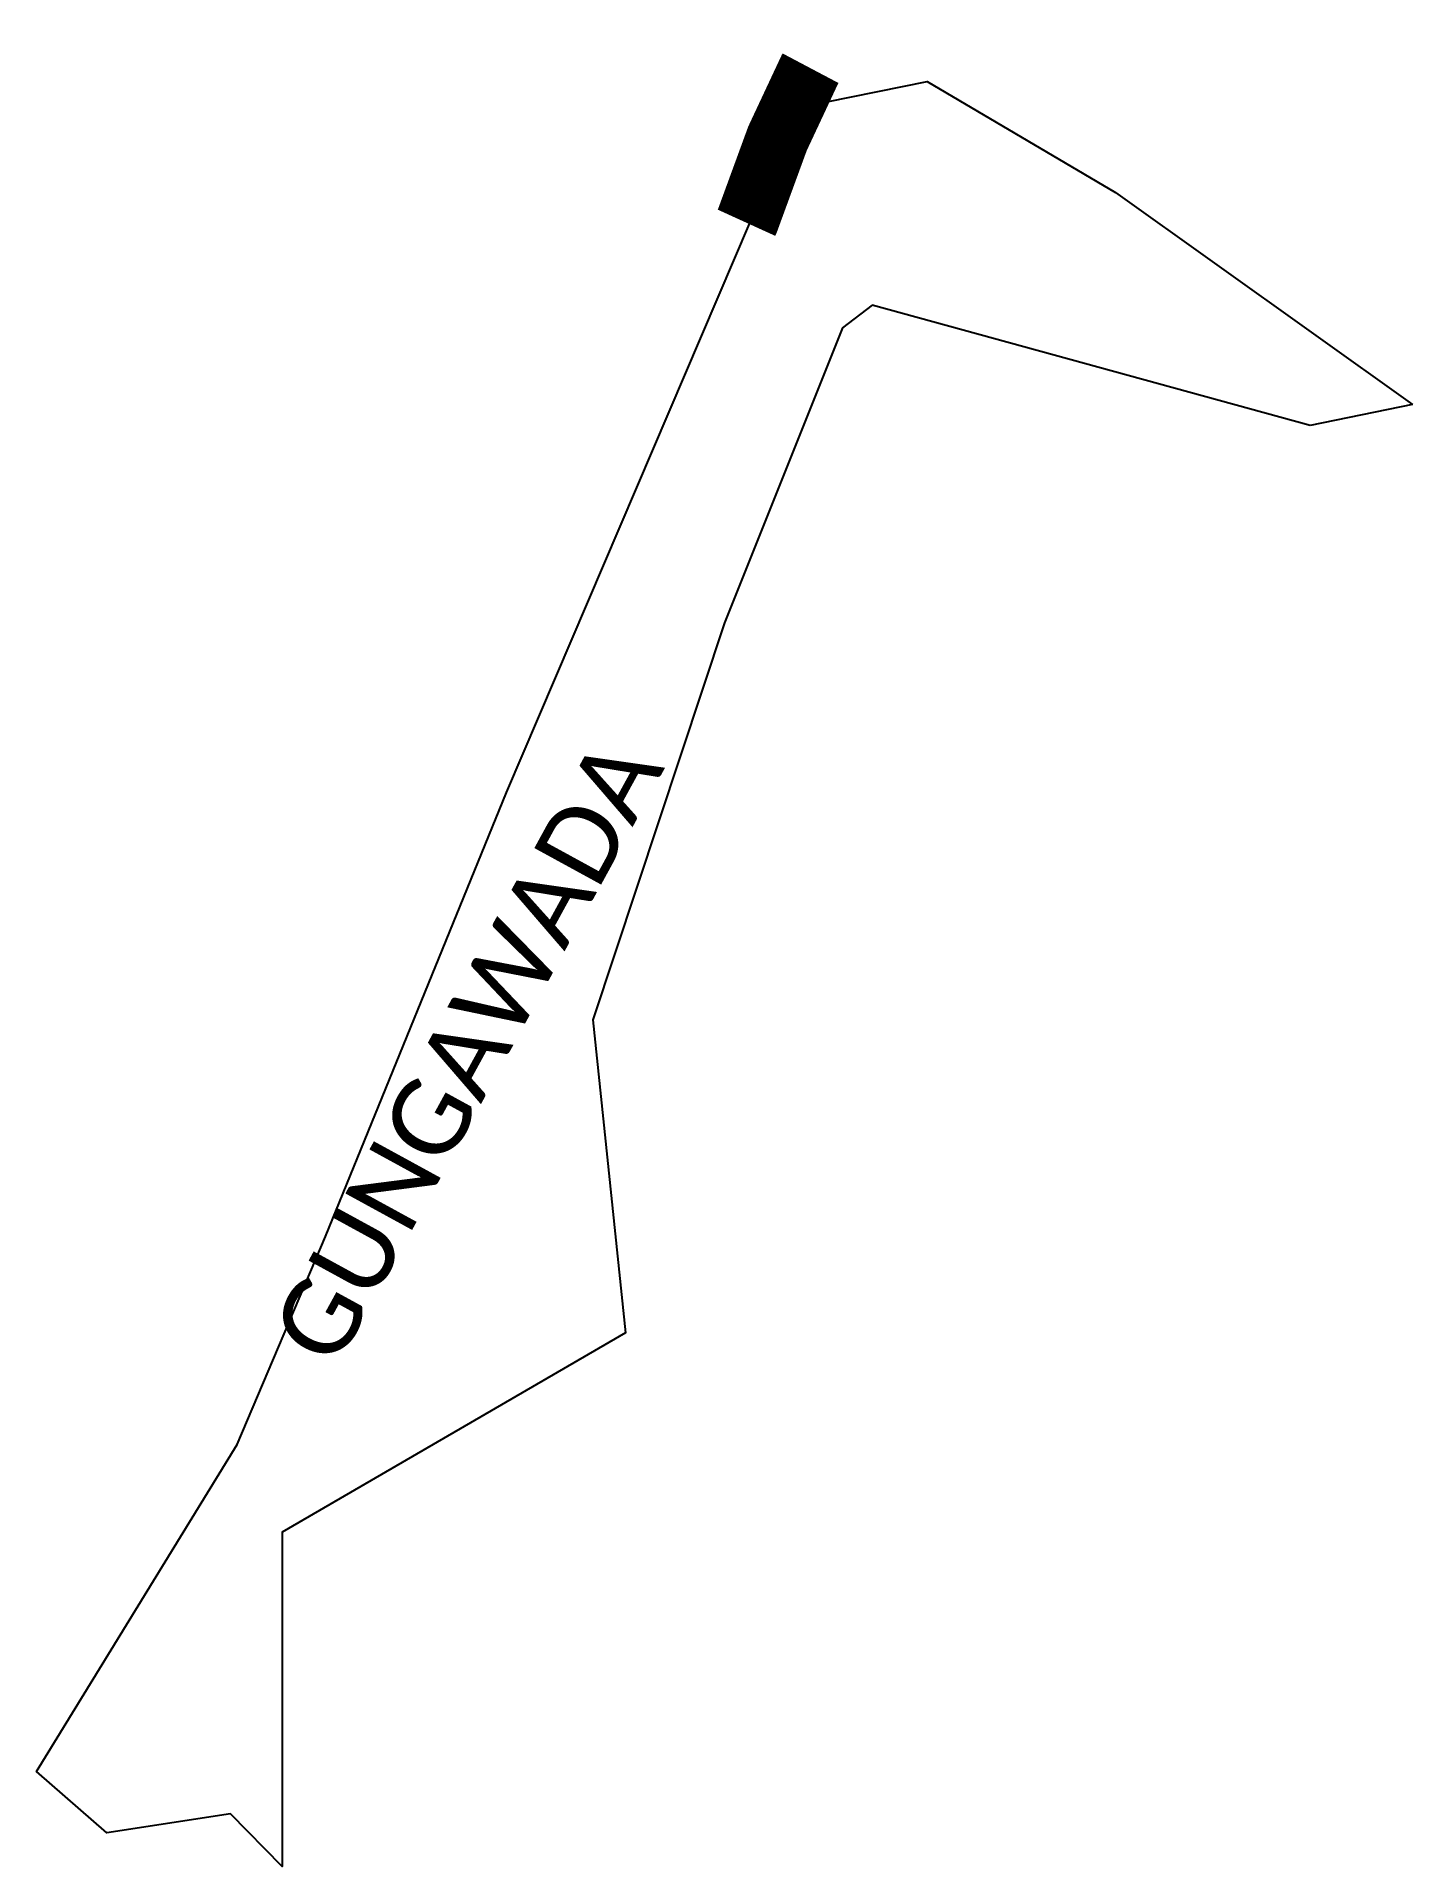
# Model space of a CAD drawing. Header units: metres. Extents: x 257449 to 258537, y 2206843 to 2208290.
import ezdxf

# ---------------------------------------------------------------- set-up
doc = ezdxf.new("R2010")
doc.units = ezdxf.units.M
for name, color, linetype in [('ARTIFICIALLY PROTECTED', 1, 'Continuous'), ('village', 3, 'Continuous'), ('VILLAGE NAME', 250, 'Continuous')]:
    doc.layers.add(name, color=color, linetype=linetype)
doc.styles.get("Standard").update_dxf_attribs({"font": 'simplex.shx'})

msp = doc.modelspace()

# ---------------------------------------------------------------- linework, layer by layer
at = {"color": 3, "flags": 128}
msp.add_lwpolyline([(258537.4569722091, 2207999.313738668), (258456.4866591113, 2207982.643119995)], dxfattribs=at)
at = {"layer": 'ARTIFICIALLY PROTECTED', "const_width": 50, "flags": 128}
msp.add_lwpolyline([(258061.4213971278, 2208265.357696874), (258060.8631807094, 2208264.302576925), (258035.3031476566, 2208209.70707112), (258011.56130083, 2208144.827941488), (258010.7736429708, 2208143.100257025)], dxfattribs=at)
at = {"layer": 'village', "color": 3}
for points in [[(258456.4866591113, 2207982.643119995, 0), (258110.2975249896, 2208077.810367263, 0), (258086.6744660892, 2208059.871760118, 0), (257993.5075664379, 2207826.738802752, 0), (257889.2308375302, 2207512.516719671, 0), (257915.2175605556, 2207264.99465585, 0), (257643.4912643084, 2207107.427663077, 0), (257643.4910886381, 2206842.920480396, 0), (257602.7043864002, 2206884.633756598, 0), (257504.8790929338, 2206869.398319442, 0), (257449.3229718552, 2206918.105935222, 0), (257607.9014267246, 2207176.743824815, 0), (257677.8783197705, 2207341.155752823, 0), (257821.045227388, 2207692.397449871, 0), (258014.0727782876, 2208144.219315107, 0), (258074.2421531303, 2208238.715399498, 0), (258153.7561108589, 2208254.71779764, 0), (258302.5270686184, 2208166.921239691, 0), (258537.4569722091, 2207999.313738668, 0)], [(258456.4866591113, 2207982.643119995, 0), (258110.2975249896, 2208077.810367263, 0), (258086.6744660892, 2208059.871760118, 0), (257993.5075664379, 2207826.738802752, 0), (257889.2308375302, 2207512.516719671, 0), (257915.2175605556, 2207264.99465585, 0), (257643.4912643084, 2207107.427663077, 0), (257643.4910886381, 2206842.920480396, 0), (257602.7043864002, 2206884.633756598, 0), (257504.8790929338, 2206869.398319442, 0), (257449.3229718552, 2206918.105935222, 0), (257607.9014267246, 2207176.743824815, 0), (257677.8783197705, 2207341.155752823, 0), (257821.045227388, 2207692.397449871, 0), (258014.0727782876, 2208144.219315107, 0), (258074.2421531303, 2208238.715399498, 0), (258153.7561108589, 2208254.71779764, 0), (258302.5270686184, 2208166.921239691, 0), (258537.456972209, 2207999.313738668, 0)]]:
    msp.add_polyline3d(points, dxfattribs=at)

# ---------------------------------------------------------------- texts
at = {"layer": 'VILLAGE NAME', "insert": (257632.9681613413, 2207264.572095529), "char_height": 60.2033043662562, "attachment_point": 1, "rotation": 61.31653608147044}
msp.add_mtext_dynamic_manual_height_columns('{\\fCalibri|b0|i0|c0|p34;GUNGAWADA}', width=402.4297587977346, gutter_width=301.016521831281, heights=[0], dxfattribs=at)

doc.saveas('drawing.dxf')
